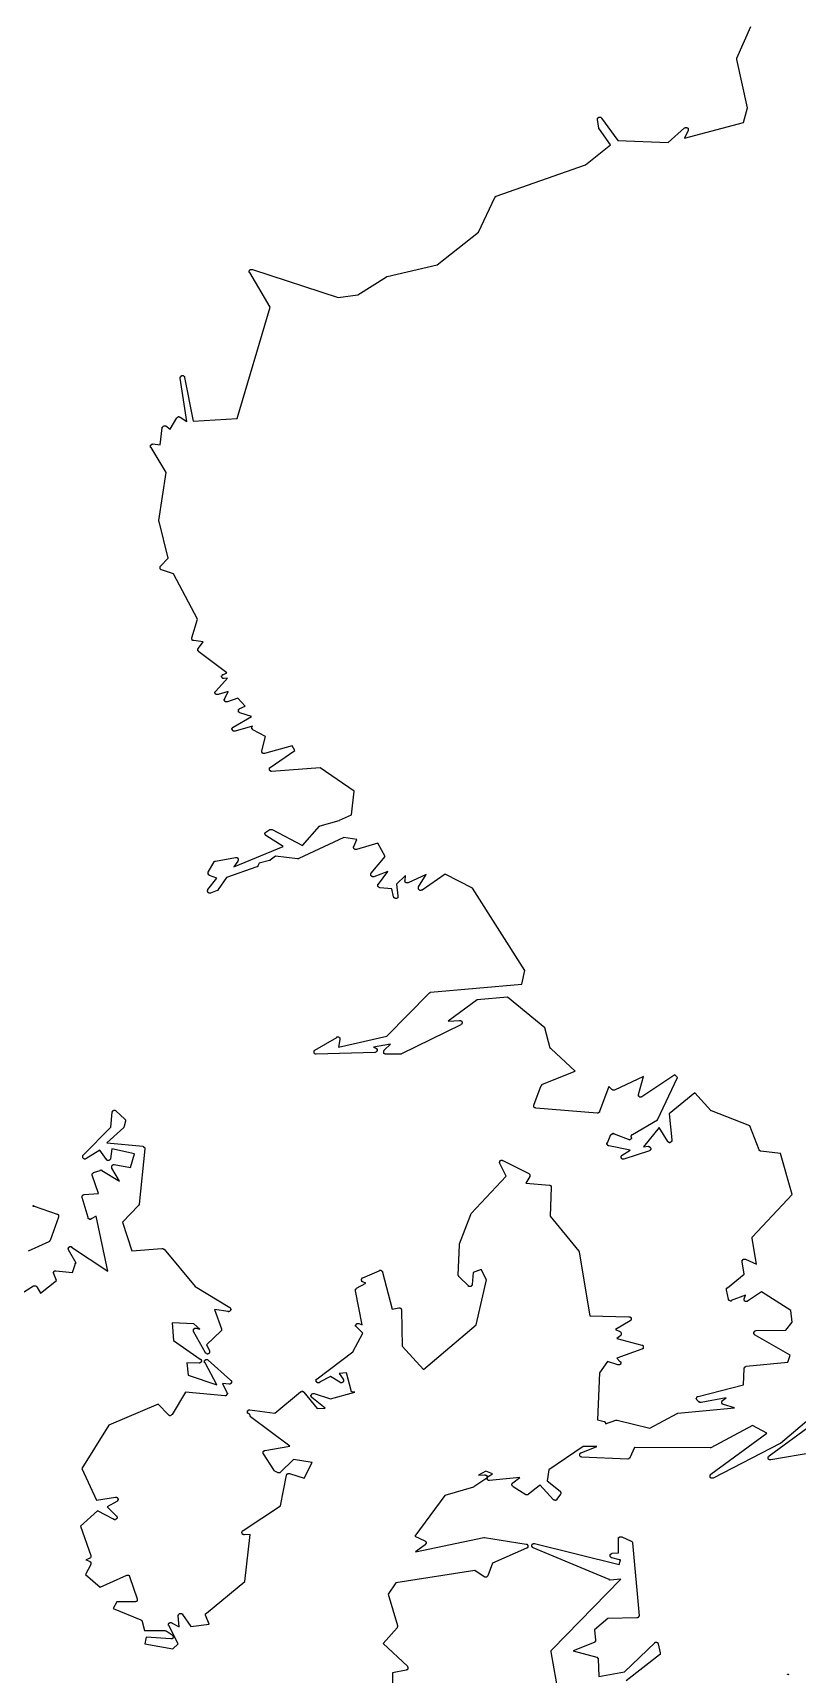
# Model space of a CAD drawing. Header units: metres. Extents: x 12 to 388, y 12 to 220.
# Drawn here: x 98.09 to 115.21, y 32.28 to 69.06 of the extents above; entities that cross this region are included whole.
import ezdxf

# ---------------------------------------------------------------- set-up
doc = ezdxf.new("R2010")
doc.units = ezdxf.units.M

msp = doc.modelspace()

# ---------------------------------------------------------------- linework, layer by layer
for points in [[(97.82, 40.8), (98.11, 40.98), (98.12, 40.98), (98.13, 40.98), (98.14, 40.98), (98.15, 40.98), (98.16, 40.98), (98.17, 40.97), (98.18, 40.96), (98.26, 40.82), (98.62, 41.1), (98.56, 41.25), (98.56, 41.26), (98.55, 41.27), (98.55, 41.28), (98.56, 41.28), (98.56, 41.29), (98.56, 41.3), (98.57, 41.3), (98.57, 41.31), (98.58, 41.31), (98.58, 41.32), (98.59, 41.32), (98.6, 41.32), (98.61, 41.32), (98.98, 41.28), (99.04, 41.46), (99.04, 41.47), (99.04, 41.48), (99.05, 41.48), (99.05, 41.49), (99.06, 41.49), (98.89, 41.79), (98.89, 41.8), (98.89, 41.81), (98.88, 41.81), (98.88, 41.82), (98.89, 41.82), (98.89, 41.83), (98.89, 41.84), (98.9, 41.84), (98.9, 41.85), (98.91, 41.85), (98.91, 41.86), (98.92, 41.86), (98.93, 41.86), (98.94, 41.86), (98.95, 41.86), (98.96, 41.86), (98.96, 41.85), (99.77, 41.31), (99.51, 42.54), (99.4, 42.48), (99.39, 42.48), (99.39, 42.47), (99.38, 42.47), (99.37, 42.47), (99.36, 42.47), (99.36, 42.48), (99.35, 42.48), (99.34, 42.48), (99.34, 42.49), (99.33, 42.49), (99.33, 42.5), (99.33, 42.51), (99.2, 42.96), (99.2, 42.97), (99.2, 42.98), (99.2, 42.99), (99.2, 43), (99.21, 43.01), (99.22, 43.02), (99.23, 43.02), (99.23, 43.03), (99.24, 43.03), (99.56, 43.05), (99.42, 43.46), (99.42, 43.47), (99.42, 43.48), (99.42, 43.49), (99.43, 43.5), (99.44, 43.51), (99.45, 43.52), (99.6, 43.57), (99.61, 43.58), (99.62, 43.58), (99.63, 43.58), (99.64, 43.57), (100.03, 43.33), (99.86, 43.62), (99.86, 43.63), (99.86, 43.64), (99.86, 43.65), (99.86, 43.66), (99.86, 43.67), (99.87, 43.68), (99.88, 43.69), (99.89, 43.69), (99.89, 43.7), (99.9, 43.7), (99.91, 43.7), (100.28, 43.63), (100.37, 43.94), (99.86, 44.05), (99.83, 43.83), (99.83, 43.82), (99.82, 43.82), (99.82, 43.81), (99.81, 43.8), (99.8, 43.8), (99.8, 43.79), (99.79, 43.79), (99.78, 43.79), (99.77, 43.79), (99.76, 43.79), (99.76, 43.8), (99.75, 43.8), (99.75, 43.81), (99.74, 43.81), (99.59, 44.02), (99.28, 43.83), (99.27, 43.83), (99.27, 43.82), (99.26, 43.82), (99.25, 43.82), (99.24, 43.83), (99.23, 43.83), (99.22, 43.84), (99.22, 43.85), (99.21, 43.85), (99.21, 43.86), (99.21, 43.87), (99.21, 43.88), (99.21, 43.89), (99.21, 43.9), (99.22, 43.9), (99.22, 43.91), (99.84, 44.54), (99.87, 44.87), (99.87, 44.88), (99.87, 44.89), (99.88, 44.89), (99.88, 44.9), (99.89, 44.91), (99.9, 44.91), (99.9, 44.92), (99.91, 44.92), (99.92, 44.92), (99.93, 44.92), (99.94, 44.91), (99.95, 44.91), (99.95, 44.9), (100.15, 44.72), (100.16, 44.71), (100.16, 44.7), (100.17, 44.7), (100.17, 44.69), (100.17, 44.68), (100.17, 44.67), (100.14, 44.56), (100.14, 44.55), (100.13, 44.54), (100.13, 44.53), (99.75, 44.19), (100.56, 44.11), (100.56, 44.1), (100.57, 44.1), (100.58, 44.1), (100.58, 44.09), (100.59, 44.09), (100.59, 44.08), (100.6, 44.07), (100.6, 44.06), (100.6, 44.05), (100.47, 42.81), (100.47, 42.8), (100.47, 42.79), (100.46, 42.79), (100.46, 42.78), (100.1, 42.41), (100.31, 41.77), (100.98, 41.82), (100.99, 41.82), (101, 41.82), (101.01, 41.81), (101.02, 41.81), (101.02, 41.8), (101.03, 41.8), (101.73, 40.97), (102.5, 40.5), (102.51, 40.49), (102.52, 40.48), (102.52, 40.47), (102.52, 40.46), (102.53, 40.46), (102.53, 40.45), (102.52, 40.45), (102.52, 40.44), (102.52, 40.43), (102.51, 40.42), (102.5, 40.41), (102.49, 40.41), (102.48, 40.41), (102.48, 40.4), (102.47, 40.4), (102.47, 40.41), (102.16, 40.45), (102.32, 40.02), (102.32, 40.01), (102.32, 40), (102.32, 39.99), (102.32, 39.98), (102.31, 39.98), (102.31, 39.97), (101.98, 39.66), (102.05, 39.53), (102.05, 39.52), (102.05, 39.51), (102.05, 39.5), (102.05, 39.49), (102.05, 39.48), (102.04, 39.48), (102.04, 39.47), (102.03, 39.47), (102.03, 39.46), (102.02, 39.46), (102.01, 39.46), (102.01, 39.45), (102, 39.45), (101.99, 39.46), (101.98, 39.46), (101.97, 39.47), (101.96, 39.47), (101.96, 39.48), (101.69, 39.96), (101.69, 39.97), (101.69, 39.98), (101.69, 39.99), (101.69, 40), (101.69, 40.01), (101.7, 40.01), (101.7, 40.02), (101.71, 40.02), (101.71, 40.03), (101.72, 40.03), (101.73, 40.03), (101.74, 40.03), (101.75, 40.03), (101.83, 40.01), (101.7, 40.13), (101.21, 40.15), (101.24, 39.76), (101.84, 39.34), (101.85, 39.34), (101.86, 39.33), (101.86, 39.32), (101.87, 39.31), (101.87, 39.3), (101.87, 39.29), (101.86, 39.29), (101.86, 39.28), (101.86, 39.27), (101.85, 39.27), (101.85, 39.26), (101.84, 39.26), (101.83, 39.26), (101.83, 39.25), (101.82, 39.25), (101.54, 39.26), (101.57, 38.98), (102.21, 38.76), (101.95, 39.26), (101.94, 39.26), (101.94, 39.27), (101.94, 39.28), (101.94, 39.29), (101.94, 39.3), (101.94, 39.31), (101.95, 39.31), (101.95, 39.32), (101.96, 39.32), (101.96, 39.33), (101.97, 39.33), (101.98, 39.33), (101.99, 39.33), (102, 39.33), (102.01, 39.33), (102.02, 39.32), (102.52, 38.87), (102.53, 38.86), (102.53, 38.85), (102.54, 38.85), (102.54, 38.84), (102.54, 38.83), (102.54, 38.82), (102.54, 38.81), (102.53, 38.81), (102.53, 38.8), (102.53, 38.79), (102.52, 38.79), (102.51, 38.79), (102.51, 38.78), (102.5, 38.78), (102.49, 38.78), (102.34, 38.79), (102.44, 38.59), (102.44, 38.58), (102.45, 38.58), (102.45, 38.57), (102.45, 38.56), (102.44, 38.55), (102.44, 38.54), (102.43, 38.54), (102.43, 38.53), (102.42, 38.53), (102.42, 38.52), (102.41, 38.52), (102.4, 38.52), (102.39, 38.52), (101.51, 38.6), (101.21, 38.1), (101.2, 38.09), (101.19, 38.08), (101.18, 38.08), (101.17, 38.07), (101.16, 38.07), (101.15, 38.08), (101.14, 38.08), (101.13, 38.09), (100.9, 38.33), (99.79, 37.86), (99.19, 36.89), (99.52, 36.18), (99.94, 36.25), (99.95, 36.25), (99.96, 36.25), (99.97, 36.25), (99.97, 36.24), (99.98, 36.24), (99.99, 36.23), (99.99, 36.22), (100, 36.21), (100, 36.2), (100, 36.19), (100, 36.18), (99.99, 36.18), (99.99, 36.17), (99.99, 36.16), (99.98, 36.16), (99.97, 36.15), (99.76, 36.03), (99.96, 35.83), (99.97, 35.82), (99.97, 35.81), (99.98, 35.8), (99.98, 35.79), (99.98, 35.78), (99.97, 35.78), (99.97, 35.77), (99.97, 35.76), (99.96, 35.76), (99.96, 35.75), (99.95, 35.75), (99.94, 35.74), (99.93, 35.74), (99.92, 35.74), (99.91, 35.74), (99.91, 35.75), (99.9, 35.75), (99.54, 35.94), (99.16, 35.6), (99.39, 34.94), (99.39, 34.93), (99.39, 34.92), (99.39, 34.91), (99.39, 34.9), (99.38, 34.89), (99.37, 34.88), (99.36, 34.88), (99.36, 34.87), (99.28, 34.84), (99.36, 34.81), (99.37, 34.81), (99.37, 34.8), (99.38, 34.8), (99.38, 34.79), (99.39, 34.79), (99.39, 34.78), (99.39, 34.77), (99.39, 34.76), (99.39, 34.75), (99.39, 34.74), (99.27, 34.51), (99.6, 34.23), (100.2, 34.5), (100.21, 34.5), (100.22, 34.5), (100.23, 34.5), (100.24, 34.5), (100.24, 34.49), (100.25, 34.49), (100.26, 34.48), (100.26, 34.47), (100.43, 33.97), (100.43, 33.96), (100.43, 33.95), (100.43, 33.94), (100.43, 33.93), (100.43, 33.92), (100.42, 33.92), (100.42, 33.91), (100.41, 33.91), (100.4, 33.91), (100.4, 33.9), (100.39, 33.9), (99.97, 33.9), (99.89, 33.75), (100.51, 33.5), (100.52, 33.49), (100.53, 33.48), (100.53, 33.47), (100.54, 33.47), (100.54, 33.46), (100.59, 33.26), (101.05, 33.26), (101.06, 33.25), (101.07, 33.25), (101.08, 33.25), (101.21, 33.16), (101.22, 33.15), (101.23, 33.15), (101.23, 33.14), (101.23, 33.13), (101.24, 33.13), (101.24, 33.12), (101.24, 33.11), (101.24, 33.1), (101.23, 33.1), (101.23, 33.09), (101.23, 33.08), (101.22, 33.08), (101.22, 33.07), (101.21, 33.07), (101.2, 33.07), (101.19, 33.07), (101.18, 33.07), (100.63, 33.11), (100.6, 32.96), (101.23, 32.85), (101.35, 32.96), (101.14, 33.37), (101.13, 33.37), (101.13, 33.38), (101.13, 33.39), (101.13, 33.4), (101.13, 33.41), (101.14, 33.41), (101.14, 33.42), (101.15, 33.43), (101.16, 33.43), (101.16, 33.44), (101.17, 33.44), (101.18, 33.44), (101.19, 33.44), (101.2, 33.44), (101.2, 33.43), (101.37, 33.34), (101.35, 33.59), (101.35, 33.6), (101.35, 33.61), (101.36, 33.61), (101.36, 33.62), (101.37, 33.63), (101.38, 33.64), (101.39, 33.64), (101.4, 33.64), (101.41, 33.64), (101.42, 33.64), (101.43, 33.63), (101.44, 33.63), (101.44, 33.62), (101.63, 33.35), (102.04, 33.4), (101.96, 33.6), (101.96, 33.61), (101.96, 33.62), (101.96, 33.63), (101.97, 33.64), (101.97, 33.65), (101.98, 33.65), (102.84, 34.36), (102.96, 35.41), (102.83, 35.4), (102.82, 35.4), (102.81, 35.41), (102.8, 35.41), (102.79, 35.41), (102.79, 35.42), (102.78, 35.43), (102.78, 35.44), (102.77, 35.45), (102.77, 35.46), (102.78, 35.47), (102.78, 35.48), (102.79, 35.49), (102.8, 35.5), (103.64, 36.05), (103.77, 36.74), (103.77, 36.75), (103.78, 36.75), (103.78, 36.76), (103.79, 36.77), (103.8, 36.77), (103.8, 36.78), (103.81, 36.78), (103.82, 36.78), (103.83, 36.78), (103.84, 36.78), (104.17, 36.67), (104.35, 37.02), (103.93, 37.09), (103.63, 36.8), (103.62, 36.79), (103.61, 36.79), (103.6, 36.79), (103.59, 36.79), (103.58, 36.79), (103.57, 36.8), (103.5, 36.84), (103.5, 36.85), (103.49, 36.85), (103.49, 36.86), (103.26, 37.22), (103.25, 37.22), (103.25, 37.23), (103.25, 37.24), (103.25, 37.25), (103.25, 37.26), (103.25, 37.27), (103.26, 37.27), (103.26, 37.28), (103.27, 37.28), (103.27, 37.29), (103.28, 37.29), (103.29, 37.29), (103.85, 37.39), (102.97, 38.05), (102.97, 38.06), (102.96, 38.06), (102.96, 38.07), (102.96, 38.08), (102.95, 38.09), (102.95, 38.1), (102.94, 38.11), (102.93, 38.11), (102.92, 38.11), (102.92, 38.12), (102.91, 38.12), (102.91, 38.13), (102.9, 38.13), (102.9, 38.14), (102.9, 38.15), (102.9, 38.16), (102.9, 38.17), (102.9, 38.18), (102.91, 38.18), (102.91, 38.19), (102.92, 38.19), (102.92, 38.2), (102.93, 38.2), (102.94, 38.2), (102.95, 38.2), (103.51, 38.13), (104.09, 38.61), (104.1, 38.61), (104.11, 38.62), (104.12, 38.62), (104.13, 38.62), (104.14, 38.62), (104.14, 38.61), (104.15, 38.61), (104.16, 38.6), (104.46, 38.23), (104.64, 38.24), (104.34, 38.48), (104.34, 38.49), (104.33, 38.49), (104.33, 38.5), (104.32, 38.51), (104.32, 38.52), (104.32, 38.53), (104.33, 38.53), (104.33, 38.54), (104.33, 38.55), (104.34, 38.55), (104.34, 38.56), (104.35, 38.56), (104.36, 38.57), (104.37, 38.57), (104.38, 38.57), (104.39, 38.57), (104.76, 38.45), (105.3, 38.6), (105.27, 38.6), (105.26, 38.6), (105.25, 38.6), (105.24, 38.6), (105.24, 38.61), (105.23, 38.61), (105.23, 38.62), (105.22, 38.62), (105.22, 38.63), (105.22, 38.64), (105.12, 39.03), (104.95, 39.02), (105.04, 38.89), (105.05, 38.88), (105.05, 38.87), (105.05, 38.86), (105.05, 38.85), (105.05, 38.84), (105.04, 38.83), (105.04, 38.82), (105.03, 38.82), (105.02, 38.81), (105.01, 38.81), (105, 38.81), (104.99, 38.81), (104.98, 38.81), (104.97, 38.82), (104.76, 38.95), (104.51, 38.82), (104.51, 38.81), (104.5, 38.81), (104.49, 38.81), (104.48, 38.81), (104.47, 38.81), (104.46, 38.81), (104.46, 38.82), (104.45, 38.82), (104.45, 38.83), (104.44, 38.83), (104.44, 38.84), (104.44, 38.85), (104.44, 38.86), (104.44, 38.87), (104.44, 38.88), (104.44, 38.89), (104.45, 38.89), (104.45, 38.9), (104.46, 38.9), (105.26, 39.5), (105.48, 39.92), (105.34, 40.06), (105.33, 40.06), (105.33, 40.07), (105.33, 40.08), (105.32, 40.08), (105.32, 40.09), (105.32, 40.1), (105.33, 40.1), (105.33, 40.11), (105.33, 40.12), (105.34, 40.13), (105.35, 40.13), (105.35, 40.14), (105.36, 40.14), (105.37, 40.14), (105.38, 40.14), (105.39, 40.14), (105.47, 40.11), (105.32, 40.87), (105.32, 40.88), (105.32, 40.89), (105.32, 40.9), (105.32, 40.91), (105.33, 40.91), (105.33, 40.92), (105.34, 40.92), (105.34, 40.93), (105.55, 41.04), (105.48, 41.07), (105.47, 41.07), (105.47, 41.08), (105.46, 41.08), (105.46, 41.09), (105.46, 41.1), (105.45, 41.1), (105.45, 41.11), (105.45, 41.12), (105.45, 41.13), (105.46, 41.13), (105.46, 41.14), (105.46, 41.15), (105.47, 41.15), (105.47, 41.16), (105.48, 41.16), (105.85, 41.32), (105.86, 41.33), (105.87, 41.33), (105.88, 41.33), (105.89, 41.33), (105.9, 41.32), (105.91, 41.32), (105.91, 41.31), (105.92, 41.3), (105.92, 41.29), (106.14, 40.46), (106.29, 40.49), (106.3, 40.49), (106.31, 40.49), (106.32, 40.48), (106.33, 40.48), (106.33, 40.47), (106.34, 40.47), (106.34, 40.46), (106.34, 40.45), (106.35, 40.45), (106.35, 40.44), (106.36, 39.63), (106.84, 39.11), (108.02, 40.11), (108.25, 41.12), (108.13, 41.35), (107.95, 41.28), (107.93, 41.01), (107.93, 41), (107.93, 40.99), (107.92, 40.99), (107.92, 40.98), (107.91, 40.98), (107.91, 40.97), (107.9, 40.97), (107.89, 40.97), (107.88, 40.97), (107.87, 40.97), (107.86, 40.97), (107.85, 40.97), (107.85, 40.98), (107.64, 41.18), (107.63, 41.18), (107.63, 41.19), (107.63, 41.2), (107.62, 41.21), (107.62, 41.22), (107.65, 41.9), (107.65, 41.91), (107.65, 41.92), (107.9, 42.58), (107.9, 42.59), (107.91, 42.6), (108.69, 43.44), (108.55, 43.72), (108.55, 43.73), (108.54, 43.74), (108.54, 43.75), (108.55, 43.76), (108.55, 43.77), (108.55, 43.78), (108.56, 43.78), (108.56, 43.79), (108.57, 43.79), (108.58, 43.8), (108.59, 43.8), (108.6, 43.8), (108.61, 43.8), (108.61, 43.79), (108.62, 43.79), (109.2, 43.5), (109.21, 43.49), (109.22, 43.48), (109.22, 43.47), (109.22, 43.46), (109.22, 43.45), (109.22, 43.44), (109.22, 43.43), (109.13, 43.28), (109.66, 43.24), (109.67, 43.24), (109.68, 43.23), (109.69, 43.23), (109.69, 43.22), (109.7, 43.22), (109.7, 43.21), (109.7, 43.2), (109.7, 43.19), (109.68, 42.54), (110.32, 41.76), (110.33, 41.75), (110.33, 41.74), (110.57, 40.31), (111.44, 40.29), (111.45, 40.29), (111.46, 40.29), (111.47, 40.29), (111.47, 40.28), (111.48, 40.28), (111.48, 40.27), (111.49, 40.27), (111.49, 40.26), (111.49, 40.25), (111.49, 40.24), (111.49, 40.23), (111.49, 40.22), (111.48, 40.21), (111.48, 40.2), (111.47, 40.2), (111.14, 40), (111.24, 39.96), (111.25, 39.95), (111.26, 39.94), (111.27, 39.93), (111.27, 39.92), (111.27, 39.91), (111.27, 39.9), (111.27, 39.89), (111.26, 39.88), (111.26, 39.87), (111.17, 39.8), (111.73, 39.65), (111.74, 39.65), (111.75, 39.65), (111.75, 39.64), (111.76, 39.64), (111.76, 39.63), (111.76, 39.62), (111.76, 39.61), (111.76, 39.6), (111.76, 39.59), (111.76, 39.58), (111.75, 39.57), (111.74, 39.57), (111.74, 39.56), (111.73, 39.56), (111.17, 39.36), (111.24, 39.29), (111.25, 39.29), (111.25, 39.28), (111.26, 39.27), (111.26, 39.26), (111.26, 39.25), (111.26, 39.24), (111.25, 39.24), (111.25, 39.23), (111.25, 39.22), (111.24, 39.22), (111.24, 39.21), (111.23, 39.21), (111.22, 39.21), (111.21, 39.21), (111.2, 39.21), (111.19, 39.21), (110.96, 39.29), (110.78, 39.03), (110.74, 37.98), (110.89, 37.94), (110.9, 37.94), (110.9, 37.93), (110.91, 37.93), (110.91, 37.92), (110.92, 37.92), (110.92, 37.91), (110.92, 37.9), (110.92, 37.89), (111.15, 37.97), (111.16, 37.97), (111.17, 37.97), (111.18, 37.97), (111.91, 37.79), (112.52, 38.12), (112.53, 38.12), (112.54, 38.13), (113.81, 38.25), (113.56, 38.32), (113.55, 38.32), (113.55, 38.33), (113.54, 38.33), (113.53, 38.33), (113.53, 38.34), (113.53, 38.35), (113.52, 38.35), (113.52, 38.36), (113.52, 38.37), (113.52, 38.38), (113.52, 38.39), (113.53, 38.4), (113.53, 38.41), (113.54, 38.41), (113.62, 38.47), (113.06, 38.37), (113.05, 38.37), (113.04, 38.37), (113.03, 38.37), (113.02, 38.37), (113.02, 38.38), (113.01, 38.38), (112.97, 38.42), (112.96, 38.43), (112.96, 38.44), (112.95, 38.45), (112.95, 38.46), (112.96, 38.47), (112.96, 38.48), (112.96, 38.49), (112.97, 38.49), (112.97, 38.5), (112.98, 38.5), (112.99, 38.5), (114.01, 38.76), (114.02, 39.13), (114.02, 39.14), (114.03, 39.14), (114.03, 39.15), (114.03, 39.16), (114.04, 39.16), (114.04, 39.17), (114.05, 39.17), (114.06, 39.18), (114.07, 39.18), (115, 39.27), (115.05, 39.43), (114.27, 39.88), (114.26, 39.88), (114.26, 39.89), (114.25, 39.89), (114.25, 39.9), (114.24, 39.91), (114.24, 39.92), (114.24, 39.93), (114.24, 39.94), (114.25, 39.94), (114.25, 39.95), (114.25, 39.96), (114.26, 39.96), (114.26, 39.97), (114.27, 39.97), (114.28, 39.97), (114.29, 39.98), (114.96, 39.99), (115.1, 40.17), (115.07, 40.43), (114.41, 40.85), (114.1, 40.64), (114.09, 40.63), (114.08, 40.63), (114.07, 40.63), (114.06, 40.63), (114.05, 40.63), (114.04, 40.64), (114.03, 40.64), (114.03, 40.65), (114.02, 40.66), (114.02, 40.67), (114.02, 40.68), (114.02, 40.69), (114.05, 40.77), (113.73, 40.65), (113.73, 40.64), (113.72, 40.64), (113.71, 40.64), (113.7, 40.65), (113.69, 40.65), (113.68, 40.65), (113.68, 40.66), (113.67, 40.67), (113.67, 40.68), (113.63, 40.89), (113.63, 40.9), (113.63, 40.91), (113.63, 40.92), (113.63, 40.93), (113.64, 40.94), (113.65, 40.94), (114.02, 41.24), (113.98, 41.52), (113.98, 41.53), (113.98, 41.54), (113.98, 41.55), (113.98, 41.56), (113.99, 41.56), (113.99, 41.57), (114, 41.57), (114, 41.58), (114.01, 41.58), (114.02, 41.58), (114.03, 41.58), (114.04, 41.58), (114.05, 41.58), (114.3, 41.47), (114.2, 42.04), (114.2, 42.05), (114.2, 42.06), (114.2, 42.07), (114.21, 42.07), (114.21, 42.08), (115.1, 43.03), (114.84, 43.95), (114.4, 44), (114.39, 44), (114.38, 44), (114.38, 44.01), (114.37, 44.01), (114.37, 44.02), (114.36, 44.02), (114.36, 44.03), (114.15, 44.57), (113.29, 44.9), (113.28, 44.9), (113.28, 44.91), (112.92, 45.31), (112.34, 44.84), (112.4, 44.25), (112.4, 44.24), (112.4, 44.23), (112.4, 44.22), (112.39, 44.22), (112.39, 44.21), (112.38, 44.2), (112.37, 44.2), (112.36, 44.19), (112.35, 44.19), (112.34, 44.19), (112.34, 44.2), (112.33, 44.2), (112.32, 44.2), (112.32, 44.21), (112.31, 44.21), (112.31, 44.22), (112.12, 44.53), (111.77, 44.1), (111.88, 44.11), (111.89, 44.11), (111.89, 44.1), (111.9, 44.1), (111.91, 44.1), (111.91, 44.09), (111.92, 44.09), (111.92, 44.08), (111.93, 44.07), (111.93, 44.06), (111.93, 44.05), (111.93, 44.04), (111.92, 44.03), (111.92, 44.02), (111.91, 44.02), (111.91, 44.01), (111.9, 44.01), (111.33, 43.82), (111.32, 43.82), (111.31, 43.82), (111.3, 43.82), (111.29, 43.82), (111.29, 43.83), (111.28, 43.83), (111.28, 43.84), (111.27, 43.84), (111.27, 43.85), (111.27, 43.86), (111.27, 43.87), (111.27, 43.88), (111.27, 43.89), (111.28, 43.9), (111.28, 43.91), (111.29, 43.91), (111.47, 44.02), (110.99, 44.12), (110.98, 44.12), (110.98, 44.13), (110.97, 44.13), (110.96, 44.14), (110.96, 44.15), (110.95, 44.15), (110.95, 44.16), (110.95, 44.17), (110.95, 44.18), (110.95, 44.19), (110.96, 44.19), (111.04, 44.37), (111.05, 44.37), (111.05, 44.38), (111.06, 44.38), (111.06, 44.39), (111.07, 44.39), (111.08, 44.39), (111.08, 44.4), (111.09, 44.4), (111.1, 44.4), (111.1, 44.39), (111.11, 44.39), (111.46, 44.25), (111.46, 44.26), (111.51, 44.29), (111.51, 44.3), (111.5, 44.3), (111.5, 44.31), (111.49, 44.32), (111.49, 44.33), (111.49, 44.34), (111.5, 44.35), (111.5, 44.36), (111.51, 44.36), (111.51, 44.37), (111.52, 44.37), (112.08, 44.7), (112.53, 45.65), (112.47, 45.71), (111.73, 45.22), (111.72, 45.21), (111.71, 45.21), (111.7, 45.21), (111.69, 45.21), (111.68, 45.22), (111.67, 45.22), (111.67, 45.23), (111.66, 45.23), (111.66, 45.24), (111.66, 45.25), (111.66, 45.26), (111.66, 45.27), (111.77, 45.67), (111.12, 45.37), (111.11, 45.37), (111.1, 45.37), (111.09, 45.37), (111.08, 45.37), (111.07, 45.38), (111.06, 45.38), (110.99, 45.45), (110.78, 44.89), (110.78, 44.88), (110.78, 44.87), (110.77, 44.87), (110.77, 44.86), (110.76, 44.86), (110.75, 44.86), (110.75, 44.85), (110.74, 44.85), (110.73, 44.85), (109.36, 44.96), (109.35, 44.96), (109.35, 44.97), (109.34, 44.97), (109.33, 44.97), (109.33, 44.98), (109.32, 44.98), (109.32, 44.99), (109.31, 44.99), (109.31, 45), (109.31, 45.01), (109.31, 45.02), (109.31, 45.03), (109.48, 45.47), (109.49, 45.47), (109.49, 45.48), (109.49, 45.49), (109.5, 45.49), (109.51, 45.5), (110.24, 45.79), (109.7, 46.29), (109.69, 46.29), (109.69, 46.3), (109.68, 46.31), (109.56, 46.76), (108.72, 47.45), (108.04, 47.39), (107.39, 46.91), (107.65, 46.93), (107.66, 46.93), (107.67, 46.93), (107.68, 46.92), (107.69, 46.92), (107.69, 46.91), (107.7, 46.91), (107.7, 46.9), (107.71, 46.89), (107.71, 46.88), (107.71, 46.87), (107.7, 46.86), (107.7, 46.85), (107.69, 46.84), (107.68, 46.84), (107.68, 46.83), (106.35, 46.18), (106.34, 46.17), (106.33, 46.17), (106, 46.17), (105.99, 46.17), (105.98, 46.17), (105.98, 46.18), (105.97, 46.18), (105.96, 46.18), (105.96, 46.19), (105.95, 46.19), (105.95, 46.2), (105.95, 46.21), (105.95, 46.22), (105.95, 46.23), (105.95, 46.24), (105.95, 46.25), (105.96, 46.25), (105.96, 46.26), (106.1, 46.4), (105.72, 46.33), (105.77, 46.31), (105.78, 46.31), (105.78, 46.3), (105.79, 46.3), (105.79, 46.29), (105.8, 46.29), (105.8, 46.28), (105.8, 46.27), (105.8, 46.26), (105.8, 46.25), (105.8, 46.24), (105.79, 46.24), (105.79, 46.23), (105.78, 46.22), (105.77, 46.22), (105.76, 46.21), (105.75, 46.21), (104.44, 46.17), (104.43, 46.17), (104.42, 46.17), (104.41, 46.18), (104.4, 46.18), (104.4, 46.19), (104.39, 46.2), (104.39, 46.21), (104.39, 46.22), (104.39, 46.23), (104.39, 46.24), (104.39, 46.25), (104.4, 46.25), (104.4, 46.26), (104.41, 46.26), (104.9, 46.55), (104.9, 46.56), (104.91, 46.56), (104.92, 46.56), (104.93, 46.56), (104.94, 46.56), (104.95, 46.55), (104.96, 46.55), (104.96, 46.54), (104.97, 46.54), (104.97, 46.53), (104.97, 46.52), (104.97, 46.51), (104.97, 46.5), (104.94, 46.33), (106.02, 46.58), (106.97, 47.54), (106.98, 47.55), (106.99, 47.55), (106.99, 47.56), (107, 47.56), (109.04, 47.74), (109.11, 48.05), (107.94, 49.89), (107.33, 50.21), (106.81, 49.85), (106.8, 49.85), (106.79, 49.85), (106.79, 49.84), (106.78, 49.84), (106.77, 49.84), (106.76, 49.85), (106.75, 49.85), (106.74, 49.86), (106.73, 49.87), (106.73, 49.88), (106.73, 49.89), (106.73, 49.9), (106.73, 49.91), (106.73, 49.92), (106.9, 50.2), (106.5, 50.01), (106.49, 50.01), (106.48, 50.01), (106.47, 50.01), (106.46, 50.01), (106.45, 50.01), (106.44, 50.02), (106.43, 50.03), (106.43, 50.04), (106.43, 50.05), (106.42, 50.05), (106.42, 50.06), (106.43, 50.06), (106.44, 50.18), (106.24, 49.98), (106.27, 49.72), (106.27, 49.71), (106.27, 49.7), (106.27, 49.69), (106.27, 49.68), (106.26, 49.68), (106.26, 49.67), (106.25, 49.67), (106.24, 49.66), (106.23, 49.66), (106.22, 49.66), (106.21, 49.66), (106.2, 49.67), (106.19, 49.67), (106.19, 49.68), (106.18, 49.68), (106.18, 49.69), (106.18, 49.7), (106.17, 49.7), (106.13, 49.88), (105.86, 49.9), (105.85, 49.91), (105.84, 49.91), (105.83, 49.92), (105.82, 49.93), (105.82, 49.94), (105.82, 49.95), (105.82, 49.96), (105.82, 49.97), (105.82, 49.98), (105.83, 49.98), (106.04, 50.27), (105.73, 50.15), (105.72, 50.15), (105.71, 50.15), (105.7, 50.15), (105.69, 50.15), (105.69, 50.16), (105.68, 50.16), (105.67, 50.17), (105.67, 50.18), (105.66, 50.18), (105.66, 50.19), (105.66, 50.2), (105.66, 50.21), (105.66, 50.22), (105.67, 50.23), (105.98, 50.6), (105.82, 50.9), (105.34, 50.76), (105.33, 50.76), (105.32, 50.76), (105.31, 50.76), (105.3, 50.76), (105.3, 50.77), (105.29, 50.77), (105.28, 50.78), (105.28, 50.79), (105.27, 50.8), (105.27, 50.81), (105.27, 50.82), (105.28, 50.82), (105.28, 50.83), (105.35, 50.98), (105.06, 51.03), (104.05, 50.56), (104.04, 50.55), (104.03, 50.55), (104.02, 50.55), (103.53, 50.61), (103.41, 50.52), (103.41, 50.51), (103.4, 50.51), (103.39, 50.51), (103.16, 50.45), (103.13, 50.39), (103.13, 50.38), (103.12, 50.38), (103.12, 50.37), (103.11, 50.37), (102.43, 50.13), (102.24, 49.86), (102.24, 49.85), (102.23, 49.84), (102.22, 49.84), (102.07, 49.78), (102.06, 49.78), (102.05, 49.78), (102.04, 49.78), (102.03, 49.78), (102.03, 49.79), (102.02, 49.79), (102.02, 49.8), (102.01, 49.8), (102.01, 49.81), (102, 49.82), (102, 49.83), (102, 49.84), (102.01, 49.85), (102.01, 49.86), (102.21, 50.12), (102.05, 50.18), (102.04, 50.18), (102.04, 50.19), (102.03, 50.19), (102.03, 50.2), (102.02, 50.2), (102.02, 50.21), (102.02, 50.22), (102.02, 50.23), (102.02, 50.24), (102.02, 50.25), (102.15, 50.48), (102.15, 50.49), (102.16, 50.49), (102.16, 50.5), (102.17, 50.5), (102.18, 50.5), (102.63, 50.58), (102.64, 50.58), (102.65, 50.58), (102.66, 50.58), (102.67, 50.57), (102.68, 50.57), (102.68, 50.56), (102.69, 50.55), (102.69, 50.54), (102.69, 50.53), (102.69, 50.52), (102.69, 50.51), (102.68, 50.51), (102.68, 50.5), (102.59, 50.37), (103.7, 50.83), (103.31, 51.07), (103.3, 51.08), (103.3, 51.09), (103.29, 51.1), (103.29, 51.11), (103.29, 51.12), (103.29, 51.13), (103.3, 51.13), (103.3, 51.14), (103.31, 51.15), (103.4, 51.21), (103.41, 51.21), (103.42, 51.21), (103.43, 51.21), (103.44, 51.21), (103.45, 51.21), (104.13, 50.85), (104.51, 51.28), (104.52, 51.28), (104.52, 51.29), (104.53, 51.29), (104.95, 51.41), (104.96, 51.41), (104.96, 51.42), (105.23, 51.54), (105.29, 52.07), (104.53, 52.59), (103.44, 52.51), (103.43, 52.51), (103.42, 52.51), (103.42, 52.52), (103.41, 52.52), (103.4, 52.53), (103.4, 52.54), (103.39, 52.54), (103.39, 52.55), (103.39, 52.56), (103.39, 52.57), (103.39, 52.58), (103.39, 52.59), (103.4, 52.59), (103.4, 52.6), (103.41, 52.6), (103.96, 52.98), (103.9, 53.08), (103.28, 52.91), (103.27, 52.91), (103.26, 52.91), (103.25, 52.91), (103.24, 52.92), (103.23, 52.92), (103.23, 52.93), (103.22, 52.94), (103.22, 52.95), (103.22, 52.96), (103.22, 52.97), (103.3, 53.29), (103.02, 53.44), (103.02, 53.45), (103.01, 53.45), (103.01, 53.46), (103, 53.46), (103, 53.47), (103, 53.48), (103, 53.49), (103, 53.5), (103, 53.51), (103.01, 53.52), (102.62, 53.41), (102.61, 53.41), (102.6, 53.41), (102.59, 53.41), (102.58, 53.41), (102.58, 53.42), (102.57, 53.42), (102.56, 53.43), (102.56, 53.44), (102.56, 53.45), (102.55, 53.45), (102.55, 53.46), (102.55, 53.47), (102.56, 53.48), (102.56, 53.49), (102.57, 53.49), (102.57, 53.5), (102.58, 53.5), (102.99, 53.74), (102.73, 53.82), (102.72, 53.83), (102.71, 53.83), (102.71, 53.84), (102.7, 53.84), (102.7, 53.85), (102.7, 53.86), (102.7, 53.87), (102.7, 53.88), (102.7, 53.89), (102.7, 53.9), (102.71, 53.9), (102.71, 53.91), (102.72, 53.91), (102.73, 53.92), (102.85, 53.97), (102.68, 54.15), (102.45, 54.07), (102.44, 54.07), (102.43, 54.07), (102.42, 54.07), (102.41, 54.07), (102.4, 54.07), (102.4, 54.08), (102.39, 54.08), (102.39, 54.09), (102.39, 54.1), (102.38, 54.1), (102.38, 54.11), (102.38, 54.12), (102.38, 54.13), (102.39, 54.13), (102.39, 54.14), (102.47, 54.3), (102.24, 54.23), (102.23, 54.23), (102.22, 54.23), (102.21, 54.23), (102.2, 54.23), (102.19, 54.24), (102.18, 54.24), (102.18, 54.25), (102.17, 54.26), (102.17, 54.27), (102.17, 54.28), (102.17, 54.29), (102.18, 54.29), (102.18, 54.3), (102.19, 54.31), (102.45, 54.6), (102.38, 54.59), (102.37, 54.59), (102.36, 54.59), (102.35, 54.59), (102.34, 54.6), (102.33, 54.61), (102.33, 54.62), (102.32, 54.63), (102.32, 54.64), (102.32, 54.65), (102.33, 54.65), (102.33, 54.66), (102.34, 54.67), (102.34, 54.68), (102.35, 54.68), (102.36, 54.68), (102.44, 54.72), (101.81, 55.19), (101.8, 55.2), (101.8, 55.21), (101.79, 55.21), (101.79, 55.22), (101.79, 55.23), (101.79, 55.24), (101.79, 55.25), (101.79, 55.26), (101.8, 55.26), (101.8, 55.27), (101.91, 55.41), (101.7, 55.44), (101.69, 55.44), (101.68, 55.44), (101.67, 55.44), (101.67, 55.45), (101.66, 55.45), (101.66, 55.46), (101.66, 55.47), (101.65, 55.47), (101.65, 55.48), (101.65, 55.49), (101.65, 55.5), (101.78, 55.92), (101.24, 56.94), (100.97, 57.03), (100.96, 57.03), (100.95, 57.04), (100.94, 57.05), (100.94, 57.06), (100.94, 57.07), (100.94, 57.08), (100.94, 57.09), (100.94, 57.1), (100.95, 57.11), (101.12, 57.29), (100.92, 58.11), (100.91, 58.11), (100.91, 58.12), (100.91, 58.13), (101.08, 59.21), (100.74, 59.77), (100.73, 59.77), (100.73, 59.78), (100.73, 59.79), (100.73, 59.8), (100.73, 59.81), (100.73, 59.82), (100.74, 59.82), (100.74, 59.83), (100.75, 59.83), (100.75, 59.84), (100.76, 59.84), (100.77, 59.84), (100.77, 59.85), (100.78, 59.85), (100.94, 59.83), (100.99, 60.21), (100.99, 60.22), (101, 60.22), (101, 60.23), (101.01, 60.24), (101.02, 60.25), (101.03, 60.25), (101.04, 60.25), (101.05, 60.25), (101.06, 60.25), (101.07, 60.25), (101.17, 60.18), (101.32, 60.43), (101.33, 60.44), (101.34, 60.45), (101.35, 60.45), (101.35, 60.46), (101.36, 60.46), (101.37, 60.46), (101.38, 60.45), (101.39, 60.45), (101.54, 60.35), (101.39, 61.32), (101.39, 61.33), (101.39, 61.34), (101.4, 61.34), (101.4, 61.35), (101.4, 61.36), (101.41, 61.36), (101.41, 61.37), (101.42, 61.37), (101.42, 61.38), (101.43, 61.38), (101.44, 61.38), (101.45, 61.38), (101.46, 61.38), (101.47, 61.37), (101.48, 61.37), (101.48, 61.36), (101.49, 61.36), (101.49, 61.35), (101.49, 61.34), (101.68, 60.36), (102.67, 60.42), (103.41, 62.91), (102.95, 63.69), (102.94, 63.69), (102.94, 63.7), (102.94, 63.71), (102.94, 63.72), (102.94, 63.73), (102.95, 63.74), (102.95, 63.75), (102.96, 63.75), (102.96, 63.76), (102.97, 63.76), (102.98, 63.76), (102.99, 63.76), (103, 63.76), (103.01, 63.76), (104.93, 63.13), (105.37, 63.19), (106.01, 63.59), (106.02, 63.6), (106.03, 63.6), (107.15, 63.86), (108.07, 64.59), (108.44, 65.37), (108.45, 65.38), (108.45, 65.39), (108.46, 65.39), (108.47, 65.39), (108.47, 65.4), (110.47, 66.1), (111.03, 66.55), (110.78, 66.9), (110.77, 66.9), (110.77, 66.91), (110.77, 66.92), (110.74, 67.12), (110.74, 67.13), (110.74, 67.14), (110.74, 67.15), (110.75, 67.15), (110.75, 67.16), (110.76, 67.16), (110.76, 67.17), (110.77, 67.17), (110.78, 67.17), (110.79, 67.17), (110.8, 67.17), (110.81, 67.17), (110.82, 67.16), (110.83, 67.15), (111.19, 66.65), (112.32, 66.6), (112.69, 66.93), (112.7, 66.93), (112.71, 66.94), (112.72, 66.94), (112.73, 66.94), (112.74, 66.94), (112.74, 66.93), (112.75, 66.93), (112.76, 66.93), (112.76, 66.92), (112.77, 66.92), (112.77, 66.91), (112.77, 66.9), (112.77, 66.89), (112.77, 66.88), (112.77, 66.87), (112.69, 66.7), (114.01, 67.05), (114.1, 67.38), (113.86, 68.46), (113.86, 68.47), (113.86, 68.48), (113.86, 68.49), (114.17, 69.2)], [(98.09, 42.77), (98.1, 42.77), (98.1, 42.78), (98.11, 42.78), (98.11, 42.77), (98.12, 42.77), (98.64, 42.59), (98.65, 42.59), (98.65, 42.58), (98.66, 42.58), (98.67, 42.57), (98.67, 42.56), (98.67, 42.55), (98.67, 42.54), (98.67, 42.53), (98.67, 42.52), (98.48, 42), (98.47, 41.99), (98.47, 41.98), (98.46, 41.98), (98.46, 41.97), (98.45, 41.97), (97.99, 41.76)], [(115.47, 37.99), (114.84, 37.45), (114.83, 37.45), (113.33, 36.67), (113.32, 36.67), (113.31, 36.67), (113.3, 36.67), (113.29, 36.67), (113.28, 36.67), (113.28, 36.68), (113.27, 36.68), (113.27, 36.69), (113.26, 36.69), (113.26, 36.7), (113.26, 36.71), (113.26, 36.72), (113.26, 36.73), (113.26, 36.74), (113.27, 36.75), (113.27, 36.76), (113.28, 36.76), (114.53, 37.68), (114.21, 37.85), (113.28, 37.35), (113.27, 37.35), (113.26, 37.35), (111.57, 37.36), (111.46, 37.13), (111.46, 37.12), (111.45, 37.12), (111.45, 37.11), (111.44, 37.11), (111.43, 37.1), (111.42, 37.1), (110.38, 37.14), (110.38, 37.15), (110.37, 37.15), (110.36, 37.15), (110.35, 37.16), (110.34, 37.17), (110.34, 37.18), (110.34, 37.19), (110.34, 37.2), (110.34, 37.21), (110.34, 37.22), (110.35, 37.22), (110.35, 37.23), (110.36, 37.23), (110.36, 37.24), (110.37, 37.24), (110.72, 37.38), (110.42, 37.38), (109.65, 36.86), (109.61, 36.61), (109.9, 36.38), (109.9, 36.37), (109.91, 36.37), (109.91, 36.36), (109.92, 36.35), (109.92, 36.34), (109.92, 36.33), (109.92, 36.32), (109.91, 36.32), (109.91, 36.31), (109.83, 36.2), (109.83, 36.19), (109.82, 36.18), (109.81, 36.18), (109.8, 36.18), (109.8, 36.17), (109.79, 36.17), (109.78, 36.17), (109.78, 36.18), (109.77, 36.18), (109.76, 36.18), (109.76, 36.19), (109.75, 36.19), (109.45, 36.52), (109.44, 36.51), (109.43, 36.5), (109.19, 36.31), (109.18, 36.3), (109.17, 36.3), (109.16, 36.3), (109.15, 36.3), (109.14, 36.3), (109.13, 36.3), (108.85, 36.48), (108.84, 36.49), (108.83, 36.5), (108.83, 36.51), (108.82, 36.52), (108.82, 36.52), (108.82, 36.53), (108.82, 36.54), (108.83, 36.54), (108.83, 36.55), (108.83, 36.56), (108.84, 36.56), (108.84, 36.57), (109, 36.69), (108.32, 36.62), (108.31, 36.62), (108.3, 36.62), (108.29, 36.63), (108.28, 36.63), (108.28, 36.64), (108.27, 36.64), (108.27, 36.65), (108.27, 36.66), (108.27, 36.67), (108.27, 36.68), (108.27, 36.69), (108.28, 36.69), (108.28, 36.7), (108.29, 36.71), (108.39, 36.77), (108.24, 36.83), (108.07, 36.74), (108.21, 36.75), (108.22, 36.75), (108.23, 36.75), (108.23, 36.74), (108.24, 36.74), (108.25, 36.74), (108.25, 36.73), (108.26, 36.73), (108.26, 36.72), (108.26, 36.71), (108.26, 36.7), (108.26, 36.69), (108.26, 36.68), (108.26, 36.67), (108.25, 36.67), (108.25, 36.66), (108.24, 36.66), (107.97, 36.48), (107.96, 36.48), (107.96, 36.47), (107.32, 36.28), (106.65, 35.37), (106.87, 35.27), (106.88, 35.26), (106.89, 35.25), (106.89, 35.24), (106.9, 35.24), (106.9, 35.23), (106.9, 35.22), (106.9, 35.21), (106.89, 35.2), (106.89, 35.19), (106.88, 35.19), (106.88, 35.18), (106.66, 35.02), (108.19, 35.34), (108.2, 35.34), (108.21, 35.34), (109.14, 35.19), (109.15, 35.19), (109.16, 35.19), (109.16, 35.18), (109.17, 35.18), (109.17, 35.17), (109.18, 35.17), (109.18, 35.16), (109.18, 35.15), (109.18, 35.14), (109.18, 35.13), (109.18, 35.12), (109.17, 35.12), (109.17, 35.11), (109.16, 35.11), (109.16, 35.1), (109.15, 35.1), (108.39, 34.77), (108.28, 34.48), (108.27, 34.47), (108.26, 34.46), (108.25, 34.45), (108.24, 34.45), (108.23, 34.45), (108.22, 34.45), (108.21, 34.45), (108.21, 34.46), (108.2, 34.46), (107.99, 34.6), (106.22, 34.33), (106.05, 34.07), (106.26, 33.37), (106.26, 33.36), (106.26, 33.35), (106.26, 33.34), (106.25, 33.33), (106.25, 33.32), (105.94, 32.97), (106.48, 32.46), (106.48, 32.45), (106.48, 32.44), (106.49, 32.44), (106.49, 32.43), (106.49, 32.42), (106.49, 32.41), (106.49, 32.4), (106.48, 32.4), (106.48, 32.39), (106.48, 32.38), (106.47, 32.38), (106.46, 32.38), (106.46, 32.37), (106.45, 32.37), (106.15, 32.31), (106.14, 31.81)], [(116.55, 37.41), (114.62, 37.08), (114.61, 37.08), (114.6, 37.08), (114.59, 37.08), (114.58, 37.08), (114.58, 37.09), (114.57, 37.09), (114.57, 37.1), (114.56, 37.11), (114.56, 37.12), (114.56, 37.13), (114.56, 37.14), (114.56, 37.15), (114.57, 37.15), (114.57, 37.16), (114.58, 37.16), (114.58, 37.17), (115.56, 37.89)], [(109.87, 31.81), (109.7, 32.78), (109.7, 32.79), (109.7, 32.8), (109.7, 32.81), (109.71, 32.81), (109.71, 32.82), (109.72, 32.83), (111.26, 34.41), (111.02, 34.39), (111.01, 34.39), (111.01, 34.4), (111, 34.4), (109.3, 35.11), (109.29, 35.11), (109.29, 35.12), (109.28, 35.12), (109.28, 35.13), (109.27, 35.14), (109.27, 35.15), (109.27, 35.16), (109.27, 35.17), (109.27, 35.18), (109.28, 35.19), (109.28, 35.2), (109.29, 35.2), (109.3, 35.2), (109.3, 35.21), (109.31, 35.21), (109.32, 35.21), (109.33, 35.21), (111.22, 34.74), (111.25, 34.84), (111.24, 34.84), (111.23, 34.84), (111.06, 34.89), (111.05, 34.89), (111.04, 34.9), (111.03, 34.91), (111.02, 34.92), (111.02, 34.93), (111.02, 34.94), (111.02, 34.95), (111.02, 34.96), (111.03, 34.96), (111.03, 34.97), (111.04, 34.97), (111.04, 34.98), (111.05, 34.98), (111.06, 34.99), (111.07, 34.99), (111.21, 35), (111.21, 35.31), (111.21, 35.32), (111.21, 35.33), (111.21, 35.34), (111.22, 35.34), (111.22, 35.35), (111.23, 35.35), (111.23, 35.36), (111.24, 35.36), (111.25, 35.36), (111.26, 35.36), (111.27, 35.36), (111.28, 35.36), (111.49, 35.26), (111.5, 35.26), (111.51, 35.25), (111.52, 35.24), (111.52, 35.23), (111.52, 35.22), (111.67, 33.59), (111.67, 33.58), (111.66, 33.57), (111.66, 33.56), (111.65, 33.55), (111.64, 33.55), (111.64, 33.54), (111.63, 33.54), (111.62, 33.54), (110.97, 33.53), (110.67, 33.27), (110.69, 33.04), (110.69, 33.03), (110.69, 33.02), (110.69, 33.01), (110.68, 33.01), (110.68, 33), (110.67, 33), (110.67, 32.99), (110.66, 32.99), (110.19, 32.8), (110.72, 32.66), (110.73, 32.66), (110.74, 32.65), (110.74, 32.64), (110.75, 32.64), (110.75, 32.63), (110.75, 32.62), (110.77, 32.23), (111.34, 32.33), (112.02, 32.98), (112.02, 32.99), (112.03, 32.99), (112.03, 33), (112.04, 33), (112.05, 33), (112.06, 33), (112.07, 33), (112.07, 32.99), (112.08, 32.99), (112.09, 32.98), (112.09, 32.97), (112.1, 32.97), (112.1, 32.96), (112.14, 32.76), (112.14, 32.75), (112.14, 32.74), (112.14, 32.73), (112.14, 32.72), (112.13, 32.71), (111.38, 32.13)], [(114.99, 32.27), (114.99, 32.28), (115, 32.28), (115.01, 32.28), (115.02, 32.27)]]:
    msp.add_lwpolyline(points)

doc.saveas('drawing.dxf')
